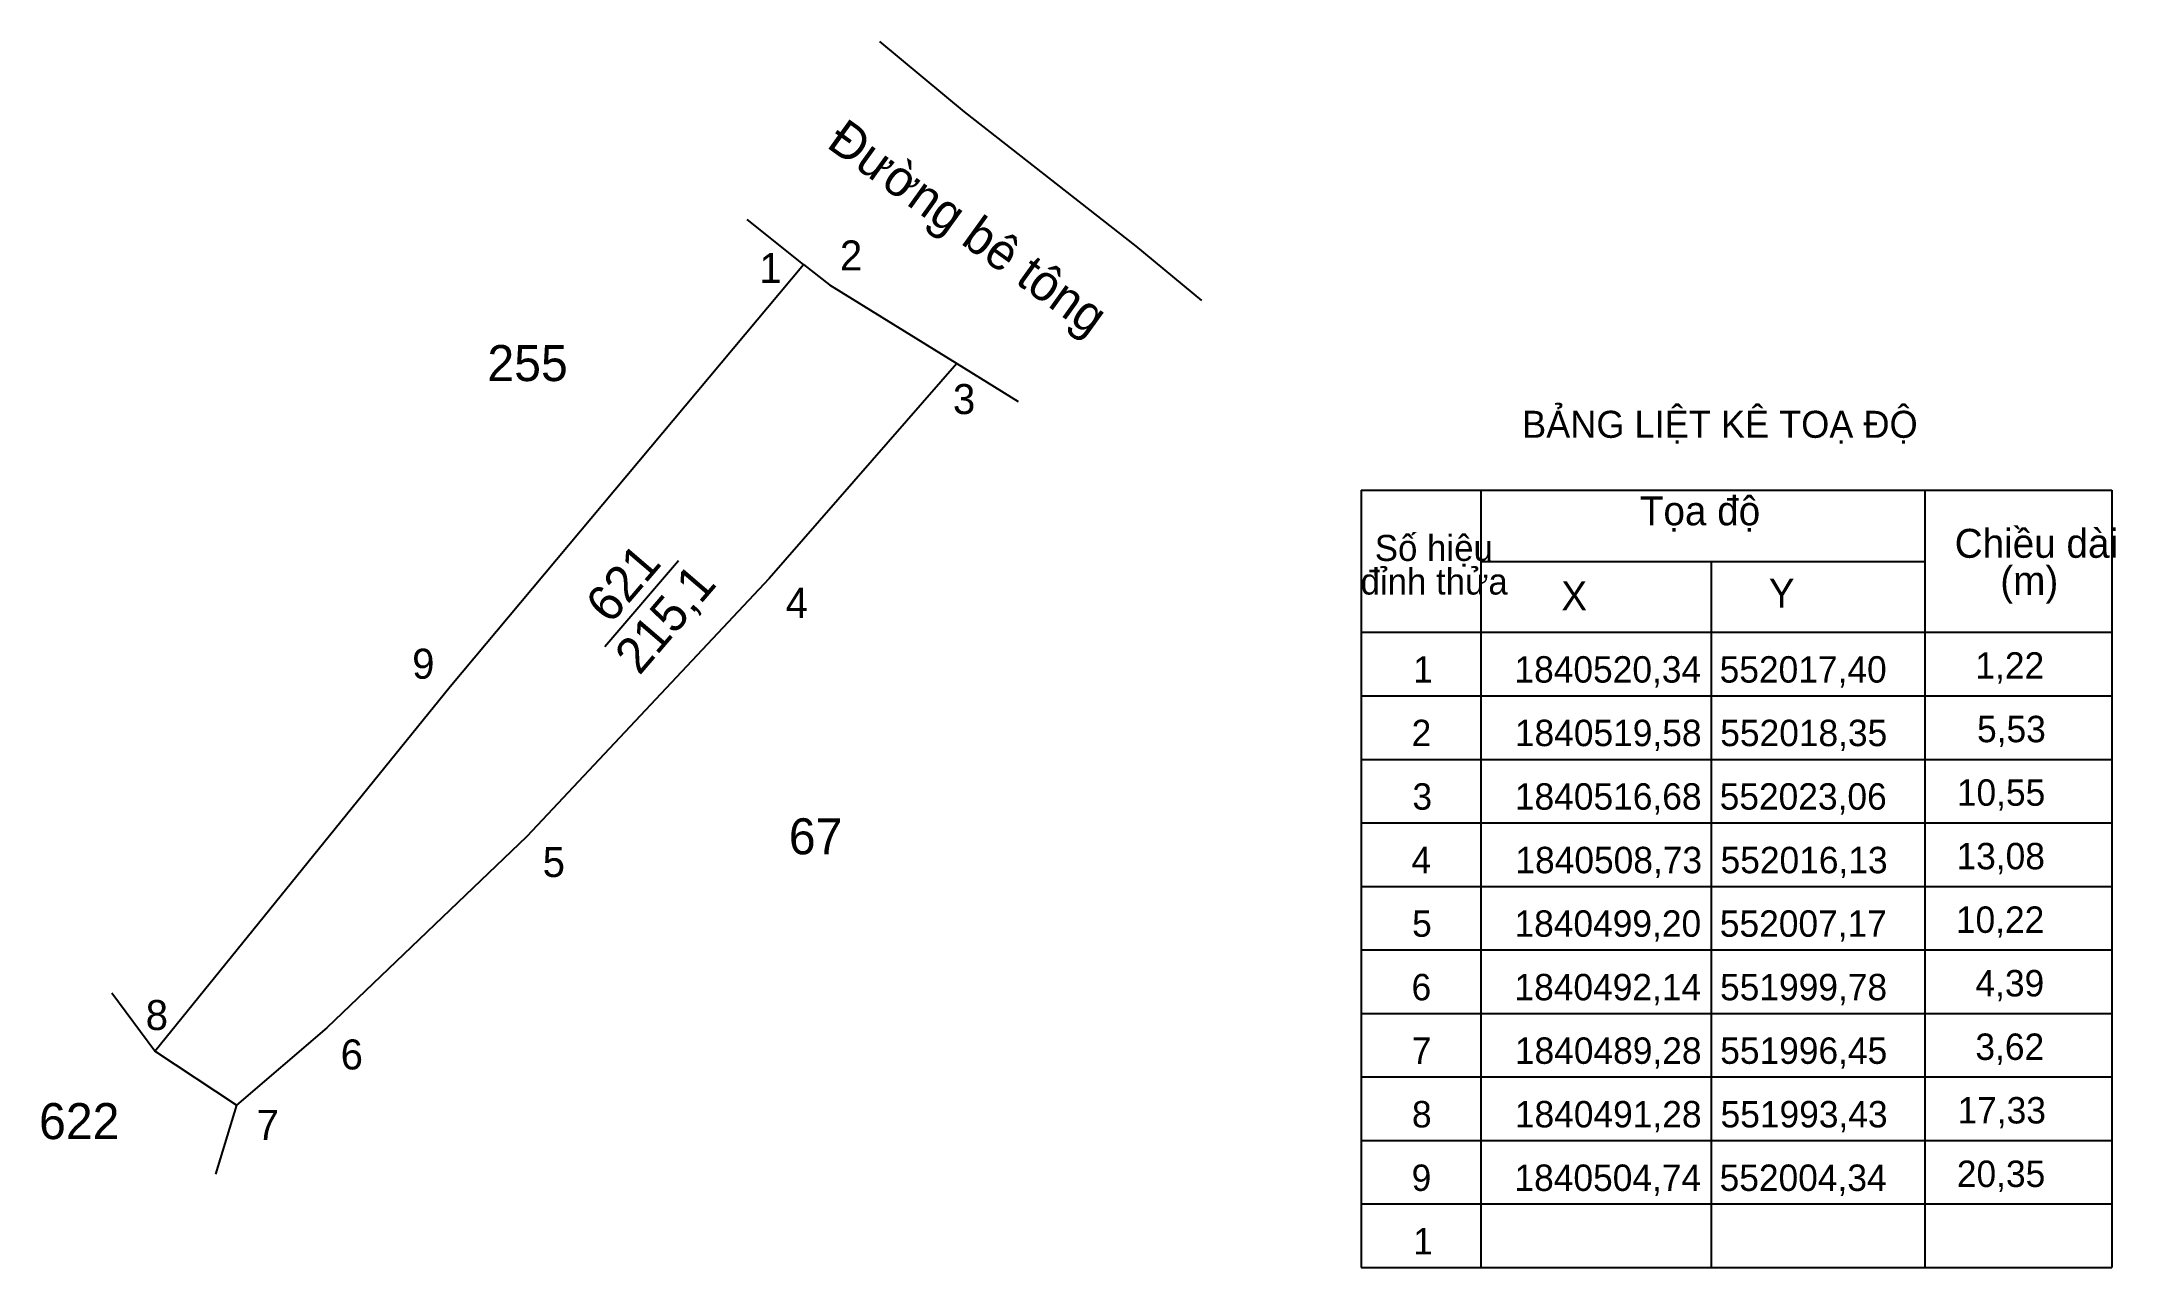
# Model space of a CAD drawing. Extents: x 551989.2 to 552065.9, y 1840483.3 to 1840528.6.
import ezdxf

# ---------------------------------------------------------------- set-up
doc = ezdxf.new("R2010")
doc.units = 0
doc.layers.add('Level 5', color=7, linetype='Continuous')

msp = doc.modelspace()

# ---------------------------------------------------------------- linework, layer by layer
at = {"layer": 'Level 5'}
for p, q in [((552017.4, 1840520.34), (552015.317, 1840521.998)), ((552023.06, 1840516.68), (552025.322, 1840515.277)), ((552037.994, 1840511.995), (552037.994, 1840483.282)), ((552037.994, 1840511.995), (552065.736, 1840511.995)), ((552042.424, 1840511.995), (552042.424, 1840483.282)), ((552058.838, 1840483.282), (552058.838, 1840511.995)), ((552065.736, 1840511.995), (552065.736, 1840483.282)), ((552010.052, 1840506.219), (552012.773, 1840509.397)), ((552042.424, 1840509.367), (552058.838, 1840509.367)), ((552050.927, 1840509.367), (552050.927, 1840483.282)), ((552037.994, 1840506.747), (552065.736, 1840506.747)), ((552037.994, 1840504.4), (552065.736, 1840504.4)), ((552037.994, 1840502.054), (552065.736, 1840502.054)), ((552037.994, 1840499.707), (552065.736, 1840499.707)), ((552037.994, 1840497.361), (552065.736, 1840497.361)), ((552037.994, 1840495.015), (552065.736, 1840495.015)), ((551993.43, 1840491.28), (551991.836, 1840493.413)), ((552037.994, 1840492.668), (552065.736, 1840492.668)), ((552037.994, 1840490.322), (552065.736, 1840490.322)), ((551996.45, 1840489.28), (551995.674, 1840486.733)), ((552037.994, 1840487.975), (552065.736, 1840487.975)), ((552037.994, 1840485.629), (552065.736, 1840485.629)), ((552037.994, 1840483.282), (552065.736, 1840483.282))]:
    msp.add_line(p, q, dxfattribs=at)
msp.add_lwpolyline([(552020.204, 1840528.573), (552023.33, 1840525.97), (552029.67, 1840521.01), (552032.105, 1840519.002)], dxfattribs=at)
msp.add_lwpolyline([(551993.43, 1840491.28), (552004.34, 1840504.74), (552017.4, 1840520.34), (552018.35, 1840519.58), (552023.06, 1840516.68), (552016.13, 1840508.73), (552007.17, 1840499.2), (551999.78, 1840492.14), (551996.45, 1840489.28)], close=True, dxfattribs=at)

# ---------------------------------------------------------------- texts
for s, height, rotation, p in [('Đường bê tông', 1.33114, 324.28248, (552018.198, 1840524.697)), ('621', 1.3311, 49.43026, (552010.262, 1840507.01)), ('215,1', 1.3311, 49.43026, (552011.333, 1840505.122))]:
    msp.add_text(s, height=height, rotation=rotation, dxfattribs=at).set_placement(p)
for s, height, p in [('1', 1.109, (552015.766, 1840519.652)), ('2', 1.109, (552018.741, 1840520.114)), ('255', 1.3311, (552005.717, 1840516.028)), ('3', 1.109, (552022.916, 1840514.809)), ('BẢNG LIỆT KÊ TOẠ ĐỘ', 0.99836, (552043.943, 1840513.932)), ('Tọa độ', 1.0685, (552048.293, 1840510.701)), ('Chiều dài', 1.0685, (552059.926, 1840509.5)), ('Số hiệu', 0.9617, (552038.502, 1840509.384)), ('đỉnh thửa', 0.9617, (552037.975, 1840508.143)), ('(m)', 1.0685, (552061.611, 1840508.121)), ('4', 1.109, (552016.735, 1840507.282)), ('X', 1.069, (552045.392, 1840507.557)), ('Y', 1.069, (552053.057, 1840507.663)), ('9', 1.109, (552002.938, 1840505.032)), ('1,22', 0.9762, (552060.691, 1840505.034)), ('1', 0.976, (552039.921, 1840504.889)), ('1840520,34', 0.9762, (552043.661, 1840504.889)), ('552017,40', 0.9762, (552051.242, 1840504.889)), ('2', 0.976, (552039.862, 1840502.542)), ('1840519,58', 0.9762, (552043.677, 1840502.542)), ('552018,35', 0.9762, (552051.263, 1840502.542)), ('5,53', 0.9762, (552060.751, 1840502.687)), ('3', 0.976, (552039.892, 1840500.195)), ('1840516,68', 0.9762, (552043.677, 1840500.195)), ('552023,06', 0.9762, (552051.243, 1840500.195)), ('10,55', 0.9762, (552060.005, 1840500.34)), ('67', 1.3311, (552016.853, 1840498.545)), ('5', 1.109, (552007.759, 1840497.708)), ('4', 0.976, (552039.857, 1840497.847)), ('1840508,73', 0.9762, (552043.696, 1840497.847)), ('552016,13', 0.9762, (552051.276, 1840497.847)), ('13,08', 0.9762, (552059.993, 1840497.992)), ('5', 0.976, (552039.88, 1840495.5)), ('1840499,20', 0.9762, (552043.662, 1840495.5)), ('552007,17', 0.9762, (552051.248, 1840495.5)), ('10,22', 0.9762, (552059.97, 1840495.645)), ('6', 0.976, (552039.86, 1840493.153)), ('1840492,14', 0.9762, (552043.661, 1840493.153)), ('551999,78', 0.9762, (552051.257, 1840493.153)), ('4,39', 0.9762, (552060.693, 1840493.298)), ('8', 1.109, (551993.093, 1840492.056)), ('6', 1.109, (552000.295, 1840490.599)), ('7', 0.976, (552039.865, 1840490.806)), ('1840489,28', 0.9762, (552043.677, 1840490.806)), ('551996,45', 0.9762, (552051.263, 1840490.806)), ('3,62', 0.9762, (552060.691, 1840490.951)), ('622', 1.3311, (551989.153, 1840488.025)), ('8', 0.976, (552039.874, 1840488.458)), ('1840491,28', 0.9762, (552043.677, 1840488.458)), ('551993,43', 0.9762, (552051.276, 1840488.458)), ('17,33', 0.9762, (552060.03, 1840488.603)), ('7', 1.109, (551997.191, 1840487.997)), ('9', 0.976, (552039.863, 1840486.111)), ('1840504,74', 0.9762, (552043.661, 1840486.111)), ('552004,34', 0.9762, (552051.241, 1840486.111)), ('20,35', 0.9762, (552060.005, 1840486.256)), ('1', 0.976, (552039.921, 1840483.764))]:
    msp.add_text(s, height=height, dxfattribs=at).set_placement(p)

doc.saveas('drawing.dxf')
